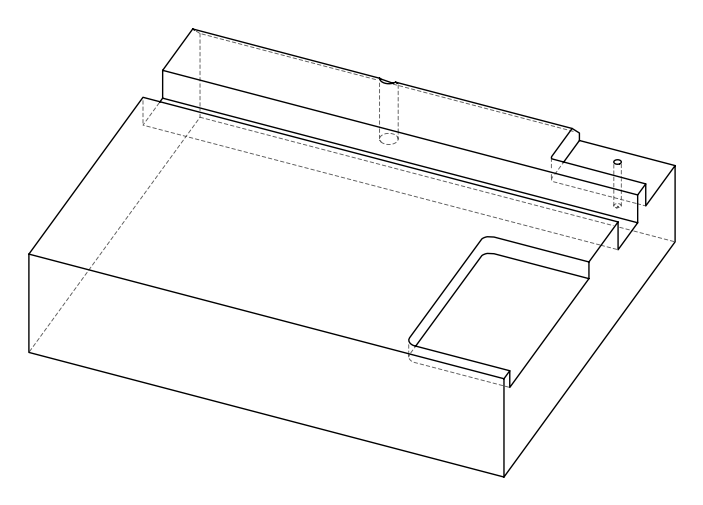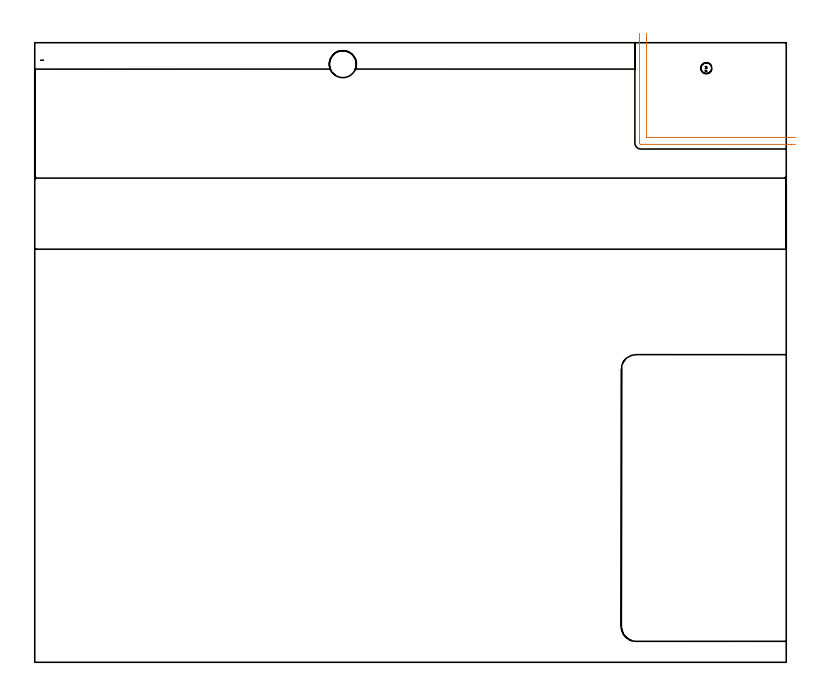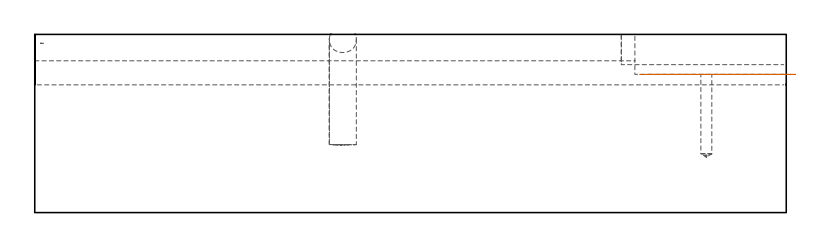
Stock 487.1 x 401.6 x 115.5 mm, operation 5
(PLAN: 7 operations, 6 tool changes, 128.9 min)
(1 INDEXABLE_INSERT_DRILL_BLIND_HOLE_FROM_SOLID | STEP1POCKET | NXT0302_006 | 0.3 min | 17152 mm3)
(2 SPOT_DRILL | STEP1POCKET_1 | NXT0321_9005460120000 | 0.03 min | 2794 mm3)
(3 DRILL_BLIND_HOLE_INTO_CENTER | STEP1POCKET_1 | UGT0301_191 | 0.23 min | 2060 mm3)
(4 AREA_MILL | FG_CHAMFER_SURFACE | UGT0205_001 | 21.59 min | 57060 mm3)
(5 MILL_CORNER_NOTCH_RECTANGULAR | CORNER_NOTCH_RECTANGULAR | NXT0201_008 | Follow Part, ap 1.5, ae 75% | 67.9 min | 171090 mm3)
(6 MILL_SLOT | SLOT_PARTIAL_RECTANGULAR | NXT0201_012 | Follow Part, ap 4, ae 75% | 30.24 min | 388578 mm3)
(7 MILL_RECTANGULAR_SLOT | SLOT_RECTANGULAR | UGT0201_009 | Follow Part, ap 11.25, ae 75% | 8.58 min | 732908 mm3)
(TOOL NXT0302_006 | Index. Insert Drill 17.5mm [880-D1750L25-05] | D17.5 PA176 FL88 Z2)
(TOOL NXT0321_9005460120000 | NC Spot Drill, 142deg, 12mm, Carbide, Uncoated | D12 PA142 FL30 Z2)
(TOOL UGT0301_191 | Twist Drill 7.1 mm | D7.1 PA118 FL66 Z2)
(TOOL UGT0205_001 | Chamfer Mill 20 x 3 x 45 deg. | D20 FL50 Z2)
(TOOL NXT0201_008 | ENDMILL 6mm [2P460-0600-NA 1630] | D6 FL26 Z6)
(TOOL NXT0201_012 | ENDMILL 16mm [2P460-1600-NA 1630] | D16 FL38 Z6)
(TOOL UGT0201_009 | End Mill 45 mm | D45 FL63 Z6)
(OP 5 MILL_CORNER_NOTCH_RECTANGULAR, part 2 of 2)
G0 Z125.5
X396.5 Y407.6
Z89.6
G1 Y404.6
Y340.497 F500.
G3 X396.797 Y340.2 R0.3
G1 X490.1
X493.1 F250.
G0 Z125.5
X392. Y407.6
Z89.6
G1 Y404.6
Y336.5 F500.
G3 X392.8 Y335.7 R0.8
G1 X490.1
X493.1 F250.
G0 Z125.5
M5
M2
